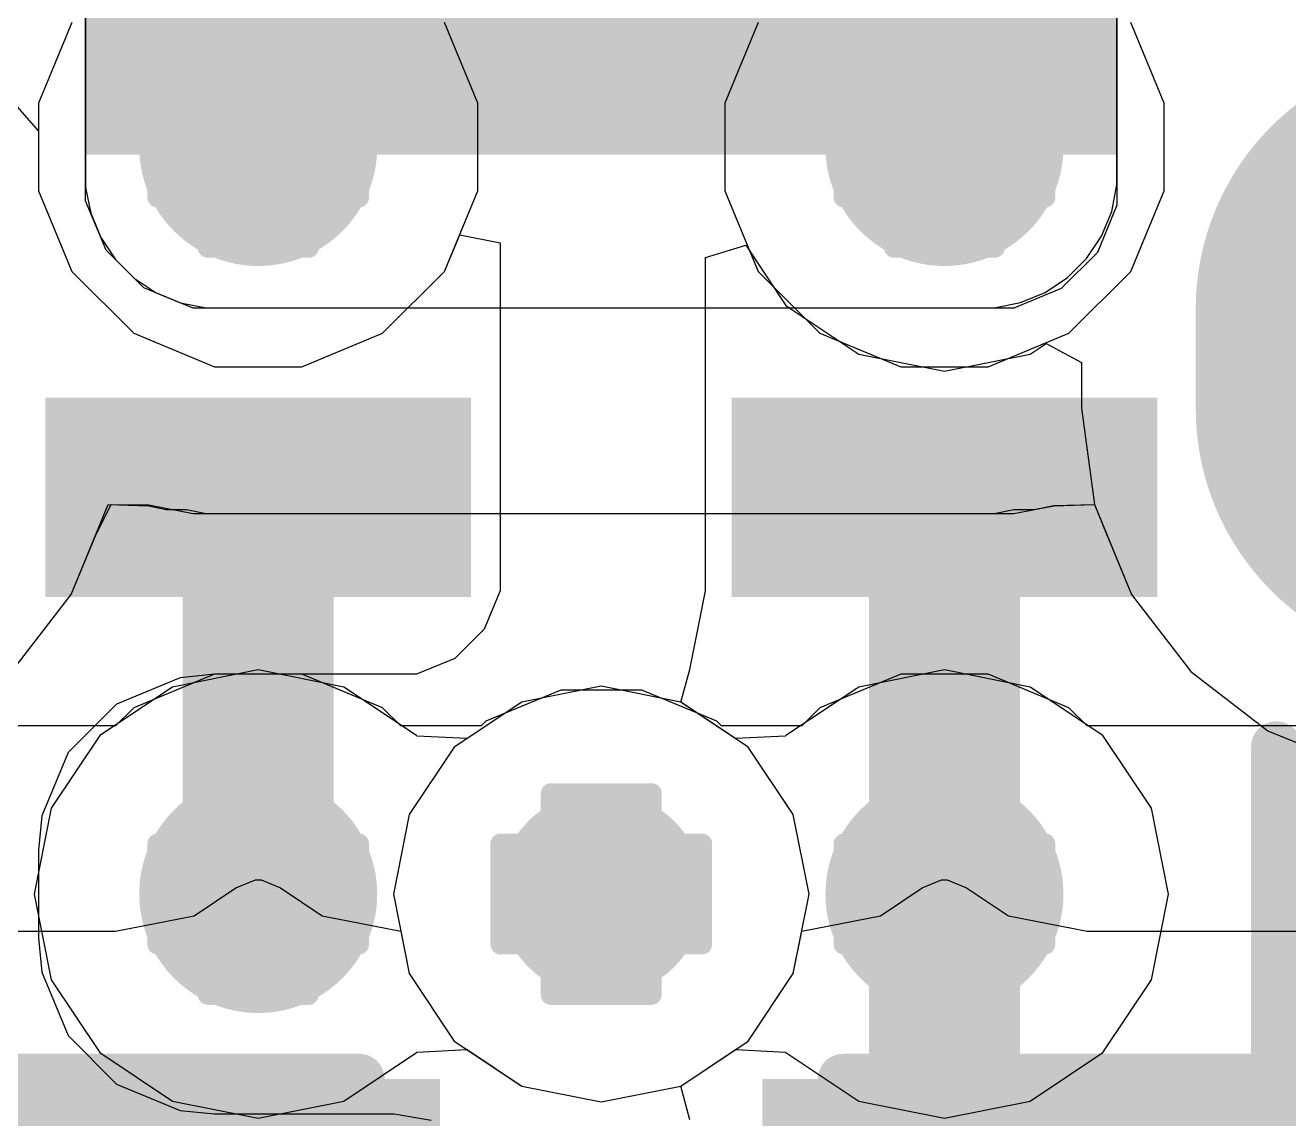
# Model space of a CAD drawing. Header units: inches. Extents: x 0 to 198, y 0 to 199.
# Drawn here: x 0.1131 to 0.2385, y 1.2371 to 1.3456 of the extents above; entities that cross this region are included whole.
import ezdxf

# ---------------------------------------------------------------- set-up
doc = ezdxf.new("R2010")
doc.units = ezdxf.units.IN
doc.header["$MEASUREMENT"] = 0
for name, color, linetype in [('Bottom Layer', 5, 'Continuous'), ('Bottom Overlay', 54, 'Continuous'), ('Bottom Solder', 6, 'Continuous'), ('Drill Drawing', 1, 'Continuous'), ('Layer 1', 16, 'Continuous'), ('Layer 2', 76, 'Continuous'), ('Multi-Layer', 9, 'Continuous'), ('Pad Holes', 156, 'Continuous'), ('Top Layer', 1, 'Continuous'), ('Top Overlay', 2, 'Continuous'), ('Top Paste', 8, 'Continuous'), ('Top Solder', 216, 'Continuous'), ('Via Holes', 16, 'Continuous')]:
    doc.layers.add(name, color=color, linetype=linetype)

# ---------------------------------------------------------------- blocks, each defined once
blk = doc.blocks.new('U263_163N_4BQC65_235')
at = {"layer": 'Bottom Layer'}
h = blk.add_hatch(color=5, dxfattribs=at)
edge = h.paths.add_edge_path()
edge.add_arc((-0.09941, -0.08465), 0.02165, 90, 270)
edge.add_line((-0.09941, -0.1063), (-0.08957, -0.1063))
edge.add_arc((-0.08957, -0.08465), 0.02165, 270, 450)
edge.add_line((-0.08957, -0.06299), (-0.09941, -0.06299))
at = {"layer": 'Bottom Solder'}
h = blk.add_hatch(color=6, dxfattribs=at)
edge = h.paths.add_edge_path()
edge.add_arc((-0.14764, 0), 0.004, 0, 360)
h = blk.add_hatch(color=6, dxfattribs=at)
edge = h.paths.add_edge_path()
edge.add_arc((-0.09941, -0.08465), 0.02565, 90, 270)
edge.add_line((-0.09941, -0.1103), (-0.08957, -0.1103))
edge.add_arc((-0.08957, -0.08465), 0.02565, 270, 450)
edge.add_line((-0.08957, -0.05899), (-0.09941, -0.05899))
at = {"layer": 'Layer 1'}
h = blk.add_hatch(color=16, dxfattribs=at)
edge = h.paths.add_edge_path()
edge.add_arc((-0.09941, -0.08465), 0.02165, 90, 270)
edge.add_line((-0.09941, -0.1063), (-0.08957, -0.1063))
edge.add_arc((-0.08957, -0.08465), 0.02165, 270, 450)
edge.add_line((-0.08957, -0.06299), (-0.09941, -0.06299))
at = {"layer": 'Layer 2'}
h = blk.add_hatch(color=76, dxfattribs=at)
edge = h.paths.add_edge_path()
edge.add_arc((-0.09941, -0.08465), 0.02165, 90, 270)
edge.add_line((-0.09941, -0.1063), (-0.08957, -0.1063))
edge.add_arc((-0.08957, -0.08465), 0.02165, 270, 450)
edge.add_line((-0.08957, -0.06299), (-0.09941, -0.06299))
at = {"layer": 'Multi-Layer'}
h = blk.add_hatch(color=9, dxfattribs=at)
edge = h.paths.add_edge_path()
edge.add_arc((-0.09941, -0.08465), 0.02165, 90, 270)
edge.add_line((-0.09941, -0.1063), (-0.08957, -0.1063))
edge.add_arc((-0.08957, -0.08465), 0.02165, 270, 450)
edge.add_line((-0.08957, -0.06299), (-0.09941, -0.06299))
at = {"layer": 'Pad Holes'}
h = blk.add_hatch(color=7, dxfattribs=at)
edge = h.paths.add_edge_path()
edge.add_arc((-0.14764, 0), 0.01024, 0, 360)
at = {"layer": 'Top Layer'}
for points in [[(-0.11417, 0.01693), (-0.11417, 0.05118), (-0.10236, 0.05118), (-0.10236, 0.01693)], [(-0.10236, -0.01693), (-0.10236, -0.05118), (-0.11417, -0.05118), (-0.11417, -0.01693)]]:
    blk.add_hatch(color=1, dxfattribs=at).paths.add_polyline_path(points)
h = blk.add_hatch(color=1, dxfattribs=at)
edge = h.paths.add_edge_path()
edge.add_arc((-0.09941, -0.08465), 0.02165, 90, 270)
edge.add_line((-0.09941, -0.1063), (-0.08957, -0.1063))
edge.add_arc((-0.08957, -0.08465), 0.02165, 270, 450)
edge.add_line((-0.08957, -0.06299), (-0.09941, -0.06299))
at = {"layer": 'Top Paste'}
for points in [[(-0.11417, 0.01693), (-0.11417, 0.05118), (-0.10236, 0.05118), (-0.10236, 0.01693)], [(-0.10236, -0.01693), (-0.10236, -0.05118), (-0.11417, -0.05118), (-0.11417, -0.01693)]]:
    blk.add_hatch(color=8, dxfattribs=at).paths.add_polyline_path(points)
at = {"layer": 'Top Solder'}
for points in [[(-0.11817, 0.01293), (-0.11817, 0.05518), (-0.09836, 0.05518), (-0.09836, 0.01293)], [(-0.09836, -0.01293), (-0.09836, -0.05518), (-0.11817, -0.05518), (-0.11817, -0.01293)]]:
    blk.add_hatch(color=216, dxfattribs=at).paths.add_polyline_path(points)
h = blk.add_hatch(color=216, dxfattribs=at)
edge = h.paths.add_edge_path()
edge.add_arc((-0.14764, 0), 0.004, 0, 360)
h = blk.add_hatch(color=216, dxfattribs=at)
edge = h.paths.add_edge_path()
edge.add_arc((-0.09941, -0.08465), 0.02565, 90, 270)
edge.add_line((-0.09941, -0.1103), (-0.08957, -0.1103))
edge.add_arc((-0.08957, -0.08465), 0.02565, 270, 450)
edge.add_line((-0.08957, -0.05899), (-0.09941, -0.05899))
at = {"layer": 'Top Overlay'}
blk.add_lwpolyline([(-0.173, -0.067, 0.005, 0.005, 0), (-0.133, -0.067, 0.005, 0.005, 0)], format="xyseb", dxfattribs=at)
blk.add_lwpolyline([(-0.13425, -0.067, 0.0025, 0.0025, 1), (-0.13175, -0.067, 0.0025, 0.0025, 1)], format="xyseb", close=True, dxfattribs=at)
blk = doc.blocks.new('C___1206_B_354')
at = {"layer": 'Bottom Solder'}
for points in [[(-0.084, 0.039), (-0.016, 0.039), (-0.016, -0.039), (-0.084, -0.039)], [(0.016, 0.039), (0.084, 0.039), (0.084, -0.039), (0.016, -0.039)]]:
    blk.add_hatch(color=6, dxfattribs=at).paths.add_polyline_path(points)
at = {"layer": 'Bottom Overlay'}
for points in [[(-0.024, -0.039, 0.005, 0.005, 0), (-0.084, -0.039, 0.005, 0.005, 0)], [(0.084, -0.039, 0.005, 0.005, 0), (0.024, -0.039, 0.005, 0.005, 0)]]:
    blk.add_lwpolyline(points, format="xyseb", dxfattribs=at)
for points in [[(-0.02525, -0.039, 0.0025, 0.0025, 1), (-0.02275, -0.039, 0.0025, 0.0025, 1)], [(0.02275, -0.039, 0.0025, 0.0025, 1), (0.02525, -0.039, 0.0025, 0.0025, 1)]]:
    blk.add_lwpolyline(points, format="xyseb", close=True, dxfattribs=at)

msp = doc.modelspace()

# ---------------------------------------------------------------- hatches: boundary and pattern name
at = {"layer": 'Bottom Layer'}
h = msp.add_hatch(color=5, dxfattribs=at)
edge = h.paths.add_edge_path()
edge.add_arc((0.13623, 1.33353), 0.01181, 0, 360)
h = msp.add_hatch(color=5, dxfattribs=at)
edge = h.paths.add_edge_path()
edge.add_arc((0.20434, 1.33353), 0.01181, 0, 360)
h = msp.add_hatch(color=5, dxfattribs=at)
edge = h.paths.add_edge_path()
edge.add_arc((0.13623, 1.25938), 0.01181, 0, 360)
h = msp.add_hatch(color=5, dxfattribs=at)
edge = h.paths.add_edge_path()
edge.add_arc((0.20434, 1.25938), 0.01181, 0, 360)
at = {"layer": 'Layer 1'}
h = msp.add_hatch(color=16, dxfattribs=at)
edge = h.paths.add_edge_path()
edge.add_arc((0.13623, 1.33353), 0.01181, 0, 360)
h = msp.add_hatch(color=16, dxfattribs=at)
edge = h.paths.add_edge_path()
edge.add_arc((0.20434, 1.33353), 0.01181, 0, 360)
h = msp.add_hatch(color=16, dxfattribs=at)
edge = h.paths.add_edge_path()
edge.add_arc((0.13623, 1.25938), 0.01181, 0, 360)
h = msp.add_hatch(color=16, dxfattribs=at)
edge = h.paths.add_edge_path()
edge.add_arc((0.20434, 1.25938), 0.01181, 0, 360)
at = {"layer": 'Layer 2'}
h = msp.add_hatch(color=76, dxfattribs=at)
edge = h.paths.add_edge_path()
edge.add_arc((0.13623, 1.33353), 0.01181, 0, 360)
h = msp.add_hatch(color=76, dxfattribs=at)
edge = h.paths.add_edge_path()
edge.add_arc((0.20434, 1.33353), 0.01181, 0, 360)
h = msp.add_hatch(color=76, dxfattribs=at)
edge = h.paths.add_edge_path()
edge.add_arc((0.13623, 1.25938), 0.01181, 0, 360)
h = msp.add_hatch(color=76, dxfattribs=at)
edge = h.paths.add_edge_path()
edge.add_arc((0.20434, 1.25938), 0.01181, 0, 360)
at = {"layer": 'Top Layer'}
msp.add_hatch(color=1, dxfattribs=at).paths.add_polyline_path([(0.22146, 1.36371), (0.1191, 1.36371), (0.1191, 1.33276), (0.22146, 1.33276)])
h = msp.add_hatch(color=1, dxfattribs=at)
edge = h.paths.add_edge_path()
edge.add_arc((0.13623, 1.33353), 0.01181, 0, 360)
h = msp.add_hatch(color=1, dxfattribs=at)
edge = h.paths.add_edge_path()
edge.add_arc((0.20434, 1.33353), 0.01181, 0, 360)
h = msp.add_hatch(color=1, dxfattribs=at)
edge = h.paths.add_edge_path()
edge.add_arc((0.13623, 1.25938), 0.01181, 0, 360)
h = msp.add_hatch(color=1, dxfattribs=at)
edge = h.paths.add_edge_path()
edge.add_arc((0.20434, 1.25938), 0.01181, 0, 360)
at = {"layer": 'Via Holes'}
h = msp.add_hatch(color=7, dxfattribs=at)
edge = h.paths.add_edge_path()
edge.add_arc((0.13623, 1.33353), 0.00591, 0, 360)
h = msp.add_hatch(color=7, dxfattribs=at)
edge = h.paths.add_edge_path()
edge.add_arc((0.20434, 1.33353), 0.00591, 0, 360)
h = msp.add_hatch(color=7, dxfattribs=at)
edge = h.paths.add_edge_path()
edge.add_arc((0.13623, 1.25938), 0.00591, 0, 360)
h = msp.add_hatch(color=7, dxfattribs=at)
edge = h.paths.add_edge_path()
edge.add_arc((0.20434, 1.25938), 0.00591, 0, 360)

# ---------------------------------------------------------------- linework, layer by layer
at = {"layer": 'Bottom Layer'}
for p, q in [((0.11093, 1.3391), (0.11442, 1.3351)), ((0.11442, 1.3351), (0.11442, 1.32919)), ((0.11442, 1.32919), (0.11774, 1.32117)), ((0.15472, 1.32117), (0.15623, 1.32482)), ((0.15623, 1.32482), (0.16023, 1.32402)), ((0.16023, 1.32402), (0.16023, 1.29153)), ((0.18062, 1.32257), (0.18462, 1.32378)), ((0.18462, 1.32378), (0.18861, 1.3178)), ((0.18062, 1.29153), (0.18062, 1.32257)), ((0.11774, 1.32117), (0.12387, 1.31504)), ((0.14858, 1.31504), (0.15472, 1.32117)), ((0.18861, 1.3178), (0.19583, 1.31298)), ((0.12387, 1.31504), (0.13189, 1.31172)), ((0.14057, 1.31172), (0.14858, 1.31504)), ((0.19583, 1.31298), (0.20434, 1.31129)), ((0.20434, 1.31129), (0.21285, 1.31298)), ((0.21285, 1.31298), (0.21443, 1.31404)), ((0.21443, 1.31404), (0.21796, 1.31215)), ((0.21796, 1.31215), (0.21796, 1.30761)), ((0.13189, 1.31172), (0.14057, 1.31172)), ((0.21796, 1.30761), (0.21922, 1.29804)), ((0.21922, 1.29804), (0.22291, 1.28912)), ((0.16023, 1.29153), (0.16023, 1.29153)), ((0.16023, 1.29153), (0.16023, 1.28947)), ((0.18062, 1.28947), (0.18062, 1.29153)), ((0.18062, 1.29153), (0.18062, 1.29153)), ((0.16023, 1.28947), (0.15865, 1.28567)), ((0.17995, 1.28612), (0.18062, 1.28947)), ((0.18062, 1.28947), (0.18062, 1.28947)), ((0.18062, 1.28947), (0.18062, 1.28947)), ((0.22291, 1.28912), (0.22879, 1.28147)), ((0.15865, 1.28567), (0.15574, 1.28276)), ((0.17907, 1.28167), (0.17995, 1.28612)), ((0.15574, 1.28276), (0.15194, 1.28119)), ((0.17818, 1.27844), (0.17907, 1.28167)), ((0.12848, 1.28085), (0.12218, 1.27824)), ((0.13189, 1.28119), (0.12848, 1.28085)), ((0.14989, 1.28119), (0.13189, 1.28119)), ((0.15194, 1.28119), (0.14989, 1.28119)), ((0.22879, 1.28147), (0.23644, 1.27559)), ((0.12218, 1.27824), (0.11736, 1.27342)), ((0.18487, 1.27397), (0.17818, 1.27844)), ((0.23644, 1.27559), (0.24536, 1.2719)), ((0.11736, 1.27342), (0.11475, 1.26713)), ((0.18934, 1.26727), (0.18487, 1.27397)), ((0.11475, 1.26713), (0.11442, 1.26372)), ((0.19091, 1.25938), (0.18934, 1.26727)), ((0.11442, 1.26372), (0.11442, 1.25504)), ((0.18934, 1.25148), (0.19091, 1.25938)), ((0.11442, 1.25504), (0.11475, 1.25163)), ((0.11475, 1.25163), (0.11736, 1.24533)), ((0.18487, 1.24479), (0.18934, 1.25148)), ((0.11736, 1.24533), (0.12218, 1.24051)), ((0.17818, 1.24032), (0.18487, 1.24479)), ((0.12218, 1.24051), (0.12848, 1.2379)), ((0.17907, 1.23696), (0.17818, 1.24032)), ((0.12848, 1.2379), (0.13189, 1.23757)), ((0.13189, 1.23757), (0.14973, 1.23757)), ((0.14973, 1.23757), (0.14973, 1.23757)), ((0.14973, 1.23757), (0.14973, 1.23757)), ((0.14973, 1.23757), (0.14973, 1.23757)), ((0.14973, 1.23757), (0.15339, 1.23692))]:
    msp.add_line(p, q, dxfattribs=at)
msp.add_lwpolyline([(0.20434, 1.21796, 0.015, 0.015, 0), (0.20434, 1.25938, 0.015, 0.015, 0)], format="xyseb", dxfattribs=at)
msp.add_lwpolyline([(0.20059, 1.25938, 0.0075, 0.0075, 1), (0.20809, 1.25938, 0.0075, 0.0075, 1)], format="xyseb", close=True, dxfattribs=at)
at = {"layer": 'Drill Drawing'}
for points in [[(0.13123, 1.33853, 0.002, 0.002, 0), (0.13123, 1.34353, 0.002, 0.002, 0)], [(0.13123, 1.34353, 0.002, 0.002, 0), (0.14123, 1.34353, 0.002, 0.002, 0)], [(0.14123, 1.33853, 0.002, 0.002, 0), (0.14123, 1.34353, 0.002, 0.002, 0)], [(0.19934, 1.33853, 0.002, 0.002, 0), (0.19934, 1.34353, 0.002, 0.002, 0)], [(0.19934, 1.34353, 0.002, 0.002, 0), (0.20934, 1.34353, 0.002, 0.002, 0)], [(0.20934, 1.33853, 0.002, 0.002, 0), (0.20934, 1.34353, 0.002, 0.002, 0)], [(0.12623, 1.32853, 0.002, 0.002, 0), (0.12623, 1.33853, 0.002, 0.002, 0)], [(0.12623, 1.33853, 0.002, 0.002, 0), (0.13123, 1.33853, 0.002, 0.002, 0)], [(0.13323, 1.33653, 0.002, 0.002, 0), (0.13323, 1.33953, 0.002, 0.002, 0)], [(0.13323, 1.33953, 0.002, 0.002, 0), (0.13923, 1.33953, 0.002, 0.002, 0)], [(0.13923, 1.33653, 0.002, 0.002, 0), (0.13923, 1.33953, 0.002, 0.002, 0)], [(0.14123, 1.33853, 0.002, 0.002, 0), (0.14623, 1.33853, 0.002, 0.002, 0)], [(0.14623, 1.32853, 0.002, 0.002, 0), (0.14623, 1.33853, 0.002, 0.002, 0)], [(0.19434, 1.32853, 0.002, 0.002, 0), (0.19434, 1.33853, 0.002, 0.002, 0)], [(0.19434, 1.33853, 0.002, 0.002, 0), (0.19934, 1.33853, 0.002, 0.002, 0)], [(0.20134, 1.33653, 0.002, 0.002, 0), (0.20134, 1.33953, 0.002, 0.002, 0)], [(0.20134, 1.33953, 0.002, 0.002, 0), (0.20734, 1.33953, 0.002, 0.002, 0)], [(0.20734, 1.33653, 0.002, 0.002, 0), (0.20734, 1.33953, 0.002, 0.002, 0)], [(0.20934, 1.33853, 0.002, 0.002, 0), (0.21434, 1.33853, 0.002, 0.002, 0)], [(0.21434, 1.32853, 0.002, 0.002, 0), (0.21434, 1.33853, 0.002, 0.002, 0)], [(0.13023, 1.33053, 0.002, 0.002, 0), (0.13023, 1.33653, 0.002, 0.002, 0)], [(0.13023, 1.33653, 0.002, 0.002, 0), (0.13323, 1.33653, 0.002, 0.002, 0)], [(0.13923, 1.33653, 0.002, 0.002, 0), (0.14223, 1.33653, 0.002, 0.002, 0)], [(0.14223, 1.33053, 0.002, 0.002, 0), (0.14223, 1.33653, 0.002, 0.002, 0)], [(0.19834, 1.33053, 0.002, 0.002, 0), (0.19834, 1.33653, 0.002, 0.002, 0)], [(0.19834, 1.33653, 0.002, 0.002, 0), (0.20134, 1.33653, 0.002, 0.002, 0)], [(0.20734, 1.33653, 0.002, 0.002, 0), (0.21034, 1.33653, 0.002, 0.002, 0)], [(0.21034, 1.33053, 0.002, 0.002, 0), (0.21034, 1.33653, 0.002, 0.002, 0)], [(0.13023, 1.33053, 0.002, 0.002, 0), (0.13323, 1.33053, 0.002, 0.002, 0)], [(0.13323, 1.32753, 0.002, 0.002, 0), (0.13323, 1.33053, 0.002, 0.002, 0)], [(0.13923, 1.33053, 0.002, 0.002, 0), (0.14223, 1.33053, 0.002, 0.002, 0)], [(0.13923, 1.32753, 0.002, 0.002, 0), (0.13923, 1.33053, 0.002, 0.002, 0)], [(0.19834, 1.33053, 0.002, 0.002, 0), (0.20134, 1.33053, 0.002, 0.002, 0)], [(0.20134, 1.32753, 0.002, 0.002, 0), (0.20134, 1.33053, 0.002, 0.002, 0)], [(0.20734, 1.33053, 0.002, 0.002, 0), (0.21034, 1.33053, 0.002, 0.002, 0)], [(0.20734, 1.32753, 0.002, 0.002, 0), (0.20734, 1.33053, 0.002, 0.002, 0)], [(0.12623, 1.32853, 0.002, 0.002, 0), (0.13123, 1.32853, 0.002, 0.002, 0)], [(0.13123, 1.32353, 0.002, 0.002, 0), (0.13123, 1.32853, 0.002, 0.002, 0)], [(0.14123, 1.32853, 0.002, 0.002, 0), (0.14623, 1.32853, 0.002, 0.002, 0)], [(0.14123, 1.32353, 0.002, 0.002, 0), (0.14123, 1.32853, 0.002, 0.002, 0)], [(0.19434, 1.32853, 0.002, 0.002, 0), (0.19934, 1.32853, 0.002, 0.002, 0)], [(0.19934, 1.32353, 0.002, 0.002, 0), (0.19934, 1.32853, 0.002, 0.002, 0)], [(0.20934, 1.32853, 0.002, 0.002, 0), (0.21434, 1.32853, 0.002, 0.002, 0)], [(0.20934, 1.32353, 0.002, 0.002, 0), (0.20934, 1.32853, 0.002, 0.002, 0)], [(0.13323, 1.32753, 0.002, 0.002, 0), (0.13923, 1.32753, 0.002, 0.002, 0)], [(0.20134, 1.32753, 0.002, 0.002, 0), (0.20734, 1.32753, 0.002, 0.002, 0)], [(0.13123, 1.32353, 0.002, 0.002, 0), (0.14123, 1.32353, 0.002, 0.002, 0)], [(0.19934, 1.32353, 0.002, 0.002, 0), (0.20934, 1.32353, 0.002, 0.002, 0)], [(0.13123, 1.26438, 0.002, 0.002, 0), (0.13123, 1.26938, 0.002, 0.002, 0)], [(0.13123, 1.26938, 0.002, 0.002, 0), (0.14123, 1.26938, 0.002, 0.002, 0)], [(0.14123, 1.26438, 0.002, 0.002, 0), (0.14123, 1.26938, 0.002, 0.002, 0)], [(0.16528, 1.26438, 0.002, 0.002, 0), (0.16528, 1.26938, 0.002, 0.002, 0)], [(0.16528, 1.26938, 0.002, 0.002, 0), (0.17528, 1.26938, 0.002, 0.002, 0)], [(0.17528, 1.26438, 0.002, 0.002, 0), (0.17528, 1.26938, 0.002, 0.002, 0)], [(0.19934, 1.26438, 0.002, 0.002, 0), (0.19934, 1.26938, 0.002, 0.002, 0)], [(0.19934, 1.26938, 0.002, 0.002, 0), (0.20934, 1.26938, 0.002, 0.002, 0)], [(0.20934, 1.26438, 0.002, 0.002, 0), (0.20934, 1.26938, 0.002, 0.002, 0)], [(0.12623, 1.25438, 0.002, 0.002, 0), (0.12623, 1.26438, 0.002, 0.002, 0)], [(0.12623, 1.26438, 0.002, 0.002, 0), (0.13123, 1.26438, 0.002, 0.002, 0)], [(0.13323, 1.26238, 0.002, 0.002, 0), (0.13323, 1.26538, 0.002, 0.002, 0)], [(0.13323, 1.26538, 0.002, 0.002, 0), (0.13923, 1.26538, 0.002, 0.002, 0)], [(0.13923, 1.26238, 0.002, 0.002, 0), (0.13923, 1.26538, 0.002, 0.002, 0)], [(0.14123, 1.26438, 0.002, 0.002, 0), (0.14623, 1.26438, 0.002, 0.002, 0)], [(0.14623, 1.25438, 0.002, 0.002, 0), (0.14623, 1.26438, 0.002, 0.002, 0)], [(0.16028, 1.25438, 0.002, 0.002, 0), (0.16028, 1.26438, 0.002, 0.002, 0)], [(0.16028, 1.26438, 0.002, 0.002, 0), (0.16528, 1.26438, 0.002, 0.002, 0)], [(0.17528, 1.26438, 0.002, 0.002, 0), (0.18028, 1.26438, 0.002, 0.002, 0)], [(0.18028, 1.25438, 0.002, 0.002, 0), (0.18028, 1.26438, 0.002, 0.002, 0)], [(0.19434, 1.25438, 0.002, 0.002, 0), (0.19434, 1.26438, 0.002, 0.002, 0)], [(0.19434, 1.26438, 0.002, 0.002, 0), (0.19934, 1.26438, 0.002, 0.002, 0)], [(0.20134, 1.26238, 0.002, 0.002, 0), (0.20134, 1.26538, 0.002, 0.002, 0)], [(0.20134, 1.26538, 0.002, 0.002, 0), (0.20734, 1.26538, 0.002, 0.002, 0)], [(0.20734, 1.26238, 0.002, 0.002, 0), (0.20734, 1.26538, 0.002, 0.002, 0)], [(0.20934, 1.26438, 0.002, 0.002, 0), (0.21434, 1.26438, 0.002, 0.002, 0)], [(0.21434, 1.25438, 0.002, 0.002, 0), (0.21434, 1.26438, 0.002, 0.002, 0)], [(0.13023, 1.25638, 0.002, 0.002, 0), (0.13023, 1.26238, 0.002, 0.002, 0)], [(0.13023, 1.26238, 0.002, 0.002, 0), (0.13323, 1.26238, 0.002, 0.002, 0)], [(0.13923, 1.26238, 0.002, 0.002, 0), (0.14223, 1.26238, 0.002, 0.002, 0)], [(0.14223, 1.25638, 0.002, 0.002, 0), (0.14223, 1.26238, 0.002, 0.002, 0)], [(0.19834, 1.25638, 0.002, 0.002, 0), (0.19834, 1.26238, 0.002, 0.002, 0)], [(0.19834, 1.26238, 0.002, 0.002, 0), (0.20134, 1.26238, 0.002, 0.002, 0)], [(0.20734, 1.26238, 0.002, 0.002, 0), (0.21034, 1.26238, 0.002, 0.002, 0)], [(0.21034, 1.25638, 0.002, 0.002, 0), (0.21034, 1.26238, 0.002, 0.002, 0)], [(0.13023, 1.25638, 0.002, 0.002, 0), (0.13323, 1.25638, 0.002, 0.002, 0)], [(0.13323, 1.25338, 0.002, 0.002, 0), (0.13323, 1.25638, 0.002, 0.002, 0)], [(0.13923, 1.25638, 0.002, 0.002, 0), (0.14223, 1.25638, 0.002, 0.002, 0)], [(0.13923, 1.25338, 0.002, 0.002, 0), (0.13923, 1.25638, 0.002, 0.002, 0)], [(0.19834, 1.25638, 0.002, 0.002, 0), (0.20134, 1.25638, 0.002, 0.002, 0)], [(0.20134, 1.25338, 0.002, 0.002, 0), (0.20134, 1.25638, 0.002, 0.002, 0)], [(0.20734, 1.25638, 0.002, 0.002, 0), (0.21034, 1.25638, 0.002, 0.002, 0)], [(0.20734, 1.25338, 0.002, 0.002, 0), (0.20734, 1.25638, 0.002, 0.002, 0)], [(0.12623, 1.25438, 0.002, 0.002, 0), (0.13123, 1.25438, 0.002, 0.002, 0)], [(0.13123, 1.24938, 0.002, 0.002, 0), (0.13123, 1.25438, 0.002, 0.002, 0)], [(0.14123, 1.25438, 0.002, 0.002, 0), (0.14623, 1.25438, 0.002, 0.002, 0)], [(0.14123, 1.24938, 0.002, 0.002, 0), (0.14123, 1.25438, 0.002, 0.002, 0)], [(0.16028, 1.25438, 0.002, 0.002, 0), (0.16528, 1.25438, 0.002, 0.002, 0)], [(0.16528, 1.24938, 0.002, 0.002, 0), (0.16528, 1.25438, 0.002, 0.002, 0)], [(0.17528, 1.25438, 0.002, 0.002, 0), (0.18028, 1.25438, 0.002, 0.002, 0)], [(0.17528, 1.24938, 0.002, 0.002, 0), (0.17528, 1.25438, 0.002, 0.002, 0)], [(0.19434, 1.25438, 0.002, 0.002, 0), (0.19934, 1.25438, 0.002, 0.002, 0)], [(0.19934, 1.24938, 0.002, 0.002, 0), (0.19934, 1.25438, 0.002, 0.002, 0)], [(0.20934, 1.25438, 0.002, 0.002, 0), (0.21434, 1.25438, 0.002, 0.002, 0)], [(0.20934, 1.24938, 0.002, 0.002, 0), (0.20934, 1.25438, 0.002, 0.002, 0)], [(0.13323, 1.25338, 0.002, 0.002, 0), (0.13923, 1.25338, 0.002, 0.002, 0)], [(0.20134, 1.25338, 0.002, 0.002, 0), (0.20734, 1.25338, 0.002, 0.002, 0)], [(0.13123, 1.24938, 0.002, 0.002, 0), (0.14123, 1.24938, 0.002, 0.002, 0)], [(0.16528, 1.24938, 0.002, 0.002, 0), (0.17528, 1.24938, 0.002, 0.002, 0)], [(0.19934, 1.24938, 0.002, 0.002, 0), (0.20934, 1.24938, 0.002, 0.002, 0)]]:
    msp.add_lwpolyline(points, format="xyseb", dxfattribs=at)
for points in [[(0.13073, 1.34353, 0.001, 0.001, 1), (0.13173, 1.34353, 0.001, 0.001, 1)], [(0.13073, 1.34353, 0.001, 0.001, 1), (0.13173, 1.34353, 0.001, 0.001, 1)], [(0.14073, 1.34353, 0.001, 0.001, 1), (0.14173, 1.34353, 0.001, 0.001, 1)], [(0.14073, 1.34353, 0.001, 0.001, 1), (0.14173, 1.34353, 0.001, 0.001, 1)], [(0.19884, 1.34353, 0.001, 0.001, 1), (0.19984, 1.34353, 0.001, 0.001, 1)], [(0.19884, 1.34353, 0.001, 0.001, 1), (0.19984, 1.34353, 0.001, 0.001, 1)], [(0.20884, 1.34353, 0.001, 0.001, 1), (0.20984, 1.34353, 0.001, 0.001, 1)], [(0.20884, 1.34353, 0.001, 0.001, 1), (0.20984, 1.34353, 0.001, 0.001, 1)], [(0.12573, 1.33853, 0.001, 0.001, 1), (0.12673, 1.33853, 0.001, 0.001, 1)], [(0.12573, 1.33853, 0.001, 0.001, 1), (0.12673, 1.33853, 0.001, 0.001, 1)], [(0.13073, 1.33853, 0.001, 0.001, 1), (0.13173, 1.33853, 0.001, 0.001, 1)], [(0.13073, 1.33853, 0.001, 0.001, 1), (0.13173, 1.33853, 0.001, 0.001, 1)], [(0.13273, 1.33953, 0.001, 0.001, 1), (0.13373, 1.33953, 0.001, 0.001, 1)], [(0.13273, 1.33953, 0.001, 0.001, 1), (0.13373, 1.33953, 0.001, 0.001, 1)], [(0.13873, 1.33953, 0.001, 0.001, 1), (0.13973, 1.33953, 0.001, 0.001, 1)], [(0.13873, 1.33953, 0.001, 0.001, 1), (0.13973, 1.33953, 0.001, 0.001, 1)], [(0.14073, 1.33853, 0.001, 0.001, 1), (0.14173, 1.33853, 0.001, 0.001, 1)], [(0.14073, 1.33853, 0.001, 0.001, 1), (0.14173, 1.33853, 0.001, 0.001, 1)], [(0.14573, 1.33853, 0.001, 0.001, 1), (0.14673, 1.33853, 0.001, 0.001, 1)], [(0.14573, 1.33853, 0.001, 0.001, 1), (0.14673, 1.33853, 0.001, 0.001, 1)], [(0.19384, 1.33853, 0.001, 0.001, 1), (0.19484, 1.33853, 0.001, 0.001, 1)], [(0.19384, 1.33853, 0.001, 0.001, 1), (0.19484, 1.33853, 0.001, 0.001, 1)], [(0.19884, 1.33853, 0.001, 0.001, 1), (0.19984, 1.33853, 0.001, 0.001, 1)], [(0.19884, 1.33853, 0.001, 0.001, 1), (0.19984, 1.33853, 0.001, 0.001, 1)], [(0.20084, 1.33953, 0.001, 0.001, 1), (0.20184, 1.33953, 0.001, 0.001, 1)], [(0.20084, 1.33953, 0.001, 0.001, 1), (0.20184, 1.33953, 0.001, 0.001, 1)], [(0.20684, 1.33953, 0.001, 0.001, 1), (0.20784, 1.33953, 0.001, 0.001, 1)], [(0.20684, 1.33953, 0.001, 0.001, 1), (0.20784, 1.33953, 0.001, 0.001, 1)], [(0.20884, 1.33853, 0.001, 0.001, 1), (0.20984, 1.33853, 0.001, 0.001, 1)], [(0.20884, 1.33853, 0.001, 0.001, 1), (0.20984, 1.33853, 0.001, 0.001, 1)], [(0.21384, 1.33853, 0.001, 0.001, 1), (0.21484, 1.33853, 0.001, 0.001, 1)], [(0.21384, 1.33853, 0.001, 0.001, 1), (0.21484, 1.33853, 0.001, 0.001, 1)], [(0.12973, 1.33653, 0.001, 0.001, 1), (0.13073, 1.33653, 0.001, 0.001, 1)], [(0.12973, 1.33653, 0.001, 0.001, 1), (0.13073, 1.33653, 0.001, 0.001, 1)], [(0.13273, 1.33653, 0.001, 0.001, 1), (0.13373, 1.33653, 0.001, 0.001, 1)], [(0.13273, 1.33653, 0.001, 0.001, 1), (0.13373, 1.33653, 0.001, 0.001, 1)], [(0.13873, 1.33653, 0.001, 0.001, 1), (0.13973, 1.33653, 0.001, 0.001, 1)], [(0.13873, 1.33653, 0.001, 0.001, 1), (0.13973, 1.33653, 0.001, 0.001, 1)], [(0.14173, 1.33653, 0.001, 0.001, 1), (0.14273, 1.33653, 0.001, 0.001, 1)], [(0.14173, 1.33653, 0.001, 0.001, 1), (0.14273, 1.33653, 0.001, 0.001, 1)], [(0.19784, 1.33653, 0.001, 0.001, 1), (0.19884, 1.33653, 0.001, 0.001, 1)], [(0.19784, 1.33653, 0.001, 0.001, 1), (0.19884, 1.33653, 0.001, 0.001, 1)], [(0.20084, 1.33653, 0.001, 0.001, 1), (0.20184, 1.33653, 0.001, 0.001, 1)], [(0.20084, 1.33653, 0.001, 0.001, 1), (0.20184, 1.33653, 0.001, 0.001, 1)], [(0.20684, 1.33653, 0.001, 0.001, 1), (0.20784, 1.33653, 0.001, 0.001, 1)], [(0.20684, 1.33653, 0.001, 0.001, 1), (0.20784, 1.33653, 0.001, 0.001, 1)], [(0.20984, 1.33653, 0.001, 0.001, 1), (0.21084, 1.33653, 0.001, 0.001, 1)], [(0.20984, 1.33653, 0.001, 0.001, 1), (0.21084, 1.33653, 0.001, 0.001, 1)], [(0.12973, 1.33053, 0.001, 0.001, 1), (0.13073, 1.33053, 0.001, 0.001, 1)], [(0.12973, 1.33053, 0.001, 0.001, 1), (0.13073, 1.33053, 0.001, 0.001, 1)], [(0.13273, 1.33053, 0.001, 0.001, 1), (0.13373, 1.33053, 0.001, 0.001, 1)], [(0.13273, 1.33053, 0.001, 0.001, 1), (0.13373, 1.33053, 0.001, 0.001, 1)], [(0.13873, 1.33053, 0.001, 0.001, 1), (0.13973, 1.33053, 0.001, 0.001, 1)], [(0.13873, 1.33053, 0.001, 0.001, 1), (0.13973, 1.33053, 0.001, 0.001, 1)], [(0.14173, 1.33053, 0.001, 0.001, 1), (0.14273, 1.33053, 0.001, 0.001, 1)], [(0.14173, 1.33053, 0.001, 0.001, 1), (0.14273, 1.33053, 0.001, 0.001, 1)], [(0.19784, 1.33053, 0.001, 0.001, 1), (0.19884, 1.33053, 0.001, 0.001, 1)], [(0.19784, 1.33053, 0.001, 0.001, 1), (0.19884, 1.33053, 0.001, 0.001, 1)], [(0.20084, 1.33053, 0.001, 0.001, 1), (0.20184, 1.33053, 0.001, 0.001, 1)], [(0.20084, 1.33053, 0.001, 0.001, 1), (0.20184, 1.33053, 0.001, 0.001, 1)], [(0.20684, 1.33053, 0.001, 0.001, 1), (0.20784, 1.33053, 0.001, 0.001, 1)], [(0.20684, 1.33053, 0.001, 0.001, 1), (0.20784, 1.33053, 0.001, 0.001, 1)], [(0.20984, 1.33053, 0.001, 0.001, 1), (0.21084, 1.33053, 0.001, 0.001, 1)], [(0.20984, 1.33053, 0.001, 0.001, 1), (0.21084, 1.33053, 0.001, 0.001, 1)], [(0.12573, 1.32853, 0.001, 0.001, 1), (0.12673, 1.32853, 0.001, 0.001, 1)], [(0.12573, 1.32853, 0.001, 0.001, 1), (0.12673, 1.32853, 0.001, 0.001, 1)], [(0.13073, 1.32853, 0.001, 0.001, 1), (0.13173, 1.32853, 0.001, 0.001, 1)], [(0.13073, 1.32853, 0.001, 0.001, 1), (0.13173, 1.32853, 0.001, 0.001, 1)], [(0.14073, 1.32853, 0.001, 0.001, 1), (0.14173, 1.32853, 0.001, 0.001, 1)], [(0.14073, 1.32853, 0.001, 0.001, 1), (0.14173, 1.32853, 0.001, 0.001, 1)], [(0.14573, 1.32853, 0.001, 0.001, 1), (0.14673, 1.32853, 0.001, 0.001, 1)], [(0.14573, 1.32853, 0.001, 0.001, 1), (0.14673, 1.32853, 0.001, 0.001, 1)], [(0.19384, 1.32853, 0.001, 0.001, 1), (0.19484, 1.32853, 0.001, 0.001, 1)], [(0.19384, 1.32853, 0.001, 0.001, 1), (0.19484, 1.32853, 0.001, 0.001, 1)], [(0.19884, 1.32853, 0.001, 0.001, 1), (0.19984, 1.32853, 0.001, 0.001, 1)], [(0.19884, 1.32853, 0.001, 0.001, 1), (0.19984, 1.32853, 0.001, 0.001, 1)], [(0.20884, 1.32853, 0.001, 0.001, 1), (0.20984, 1.32853, 0.001, 0.001, 1)], [(0.20884, 1.32853, 0.001, 0.001, 1), (0.20984, 1.32853, 0.001, 0.001, 1)], [(0.21384, 1.32853, 0.001, 0.001, 1), (0.21484, 1.32853, 0.001, 0.001, 1)], [(0.21384, 1.32853, 0.001, 0.001, 1), (0.21484, 1.32853, 0.001, 0.001, 1)], [(0.13273, 1.32753, 0.001, 0.001, 1), (0.13373, 1.32753, 0.001, 0.001, 1)], [(0.13273, 1.32753, 0.001, 0.001, 1), (0.13373, 1.32753, 0.001, 0.001, 1)], [(0.13873, 1.32753, 0.001, 0.001, 1), (0.13973, 1.32753, 0.001, 0.001, 1)], [(0.13873, 1.32753, 0.001, 0.001, 1), (0.13973, 1.32753, 0.001, 0.001, 1)], [(0.20084, 1.32753, 0.001, 0.001, 1), (0.20184, 1.32753, 0.001, 0.001, 1)], [(0.20084, 1.32753, 0.001, 0.001, 1), (0.20184, 1.32753, 0.001, 0.001, 1)], [(0.20684, 1.32753, 0.001, 0.001, 1), (0.20784, 1.32753, 0.001, 0.001, 1)], [(0.20684, 1.32753, 0.001, 0.001, 1), (0.20784, 1.32753, 0.001, 0.001, 1)], [(0.13073, 1.32353, 0.001, 0.001, 1), (0.13173, 1.32353, 0.001, 0.001, 1)], [(0.13073, 1.32353, 0.001, 0.001, 1), (0.13173, 1.32353, 0.001, 0.001, 1)], [(0.14073, 1.32353, 0.001, 0.001, 1), (0.14173, 1.32353, 0.001, 0.001, 1)], [(0.14073, 1.32353, 0.001, 0.001, 1), (0.14173, 1.32353, 0.001, 0.001, 1)], [(0.19884, 1.32353, 0.001, 0.001, 1), (0.19984, 1.32353, 0.001, 0.001, 1)], [(0.19884, 1.32353, 0.001, 0.001, 1), (0.19984, 1.32353, 0.001, 0.001, 1)], [(0.20884, 1.32353, 0.001, 0.001, 1), (0.20984, 1.32353, 0.001, 0.001, 1)], [(0.20884, 1.32353, 0.001, 0.001, 1), (0.20984, 1.32353, 0.001, 0.001, 1)], [(0.13073, 1.26938, 0.001, 0.001, 1), (0.13173, 1.26938, 0.001, 0.001, 1)], [(0.13073, 1.26938, 0.001, 0.001, 1), (0.13173, 1.26938, 0.001, 0.001, 1)], [(0.14073, 1.26938, 0.001, 0.001, 1), (0.14173, 1.26938, 0.001, 0.001, 1)], [(0.14073, 1.26938, 0.001, 0.001, 1), (0.14173, 1.26938, 0.001, 0.001, 1)], [(0.16478, 1.26938, 0.001, 0.001, 1), (0.16578, 1.26938, 0.001, 0.001, 1)], [(0.16478, 1.26938, 0.001, 0.001, 1), (0.16578, 1.26938, 0.001, 0.001, 1)], [(0.17478, 1.26938, 0.001, 0.001, 1), (0.17578, 1.26938, 0.001, 0.001, 1)], [(0.17478, 1.26938, 0.001, 0.001, 1), (0.17578, 1.26938, 0.001, 0.001, 1)], [(0.19884, 1.26938, 0.001, 0.001, 1), (0.19984, 1.26938, 0.001, 0.001, 1)], [(0.19884, 1.26938, 0.001, 0.001, 1), (0.19984, 1.26938, 0.001, 0.001, 1)], [(0.20884, 1.26938, 0.001, 0.001, 1), (0.20984, 1.26938, 0.001, 0.001, 1)], [(0.20884, 1.26938, 0.001, 0.001, 1), (0.20984, 1.26938, 0.001, 0.001, 1)], [(0.12573, 1.26438, 0.001, 0.001, 1), (0.12673, 1.26438, 0.001, 0.001, 1)], [(0.12573, 1.26438, 0.001, 0.001, 1), (0.12673, 1.26438, 0.001, 0.001, 1)], [(0.13073, 1.26438, 0.001, 0.001, 1), (0.13173, 1.26438, 0.001, 0.001, 1)], [(0.13073, 1.26438, 0.001, 0.001, 1), (0.13173, 1.26438, 0.001, 0.001, 1)], [(0.13273, 1.26538, 0.001, 0.001, 1), (0.13373, 1.26538, 0.001, 0.001, 1)], [(0.13273, 1.26538, 0.001, 0.001, 1), (0.13373, 1.26538, 0.001, 0.001, 1)], [(0.13873, 1.26538, 0.001, 0.001, 1), (0.13973, 1.26538, 0.001, 0.001, 1)], [(0.13873, 1.26538, 0.001, 0.001, 1), (0.13973, 1.26538, 0.001, 0.001, 1)], [(0.14073, 1.26438, 0.001, 0.001, 1), (0.14173, 1.26438, 0.001, 0.001, 1)], [(0.14073, 1.26438, 0.001, 0.001, 1), (0.14173, 1.26438, 0.001, 0.001, 1)], [(0.14573, 1.26438, 0.001, 0.001, 1), (0.14673, 1.26438, 0.001, 0.001, 1)], [(0.14573, 1.26438, 0.001, 0.001, 1), (0.14673, 1.26438, 0.001, 0.001, 1)], [(0.15978, 1.26438, 0.001, 0.001, 1), (0.16078, 1.26438, 0.001, 0.001, 1)], [(0.15978, 1.26438, 0.001, 0.001, 1), (0.16078, 1.26438, 0.001, 0.001, 1)], [(0.16478, 1.26438, 0.001, 0.001, 1), (0.16578, 1.26438, 0.001, 0.001, 1)], [(0.16478, 1.26438, 0.001, 0.001, 1), (0.16578, 1.26438, 0.001, 0.001, 1)], [(0.17478, 1.26438, 0.001, 0.001, 1), (0.17578, 1.26438, 0.001, 0.001, 1)], [(0.17478, 1.26438, 0.001, 0.001, 1), (0.17578, 1.26438, 0.001, 0.001, 1)], [(0.17978, 1.26438, 0.001, 0.001, 1), (0.18078, 1.26438, 0.001, 0.001, 1)], [(0.17978, 1.26438, 0.001, 0.001, 1), (0.18078, 1.26438, 0.001, 0.001, 1)], [(0.19384, 1.26438, 0.001, 0.001, 1), (0.19484, 1.26438, 0.001, 0.001, 1)], [(0.19384, 1.26438, 0.001, 0.001, 1), (0.19484, 1.26438, 0.001, 0.001, 1)], [(0.19884, 1.26438, 0.001, 0.001, 1), (0.19984, 1.26438, 0.001, 0.001, 1)], [(0.19884, 1.26438, 0.001, 0.001, 1), (0.19984, 1.26438, 0.001, 0.001, 1)], [(0.20084, 1.26538, 0.001, 0.001, 1), (0.20184, 1.26538, 0.001, 0.001, 1)], [(0.20084, 1.26538, 0.001, 0.001, 1), (0.20184, 1.26538, 0.001, 0.001, 1)], [(0.20684, 1.26538, 0.001, 0.001, 1), (0.20784, 1.26538, 0.001, 0.001, 1)], [(0.20684, 1.26538, 0.001, 0.001, 1), (0.20784, 1.26538, 0.001, 0.001, 1)], [(0.20884, 1.26438, 0.001, 0.001, 1), (0.20984, 1.26438, 0.001, 0.001, 1)], [(0.20884, 1.26438, 0.001, 0.001, 1), (0.20984, 1.26438, 0.001, 0.001, 1)], [(0.21384, 1.26438, 0.001, 0.001, 1), (0.21484, 1.26438, 0.001, 0.001, 1)], [(0.21384, 1.26438, 0.001, 0.001, 1), (0.21484, 1.26438, 0.001, 0.001, 1)], [(0.12973, 1.26238, 0.001, 0.001, 1), (0.13073, 1.26238, 0.001, 0.001, 1)], [(0.12973, 1.26238, 0.001, 0.001, 1), (0.13073, 1.26238, 0.001, 0.001, 1)], [(0.13273, 1.26238, 0.001, 0.001, 1), (0.13373, 1.26238, 0.001, 0.001, 1)], [(0.13273, 1.26238, 0.001, 0.001, 1), (0.13373, 1.26238, 0.001, 0.001, 1)], [(0.13873, 1.26238, 0.001, 0.001, 1), (0.13973, 1.26238, 0.001, 0.001, 1)], [(0.13873, 1.26238, 0.001, 0.001, 1), (0.13973, 1.26238, 0.001, 0.001, 1)], [(0.14173, 1.26238, 0.001, 0.001, 1), (0.14273, 1.26238, 0.001, 0.001, 1)], [(0.14173, 1.26238, 0.001, 0.001, 1), (0.14273, 1.26238, 0.001, 0.001, 1)], [(0.19784, 1.26238, 0.001, 0.001, 1), (0.19884, 1.26238, 0.001, 0.001, 1)], [(0.19784, 1.26238, 0.001, 0.001, 1), (0.19884, 1.26238, 0.001, 0.001, 1)], [(0.20084, 1.26238, 0.001, 0.001, 1), (0.20184, 1.26238, 0.001, 0.001, 1)], [(0.20084, 1.26238, 0.001, 0.001, 1), (0.20184, 1.26238, 0.001, 0.001, 1)], [(0.20684, 1.26238, 0.001, 0.001, 1), (0.20784, 1.26238, 0.001, 0.001, 1)], [(0.20684, 1.26238, 0.001, 0.001, 1), (0.20784, 1.26238, 0.001, 0.001, 1)], [(0.20984, 1.26238, 0.001, 0.001, 1), (0.21084, 1.26238, 0.001, 0.001, 1)], [(0.20984, 1.26238, 0.001, 0.001, 1), (0.21084, 1.26238, 0.001, 0.001, 1)], [(0.12973, 1.25638, 0.001, 0.001, 1), (0.13073, 1.25638, 0.001, 0.001, 1)], [(0.12973, 1.25638, 0.001, 0.001, 1), (0.13073, 1.25638, 0.001, 0.001, 1)], [(0.13273, 1.25638, 0.001, 0.001, 1), (0.13373, 1.25638, 0.001, 0.001, 1)], [(0.13273, 1.25638, 0.001, 0.001, 1), (0.13373, 1.25638, 0.001, 0.001, 1)], [(0.13873, 1.25638, 0.001, 0.001, 1), (0.13973, 1.25638, 0.001, 0.001, 1)], [(0.13873, 1.25638, 0.001, 0.001, 1), (0.13973, 1.25638, 0.001, 0.001, 1)], [(0.14173, 1.25638, 0.001, 0.001, 1), (0.14273, 1.25638, 0.001, 0.001, 1)], [(0.14173, 1.25638, 0.001, 0.001, 1), (0.14273, 1.25638, 0.001, 0.001, 1)], [(0.19784, 1.25638, 0.001, 0.001, 1), (0.19884, 1.25638, 0.001, 0.001, 1)], [(0.19784, 1.25638, 0.001, 0.001, 1), (0.19884, 1.25638, 0.001, 0.001, 1)], [(0.20084, 1.25638, 0.001, 0.001, 1), (0.20184, 1.25638, 0.001, 0.001, 1)], [(0.20084, 1.25638, 0.001, 0.001, 1), (0.20184, 1.25638, 0.001, 0.001, 1)], [(0.20684, 1.25638, 0.001, 0.001, 1), (0.20784, 1.25638, 0.001, 0.001, 1)], [(0.20684, 1.25638, 0.001, 0.001, 1), (0.20784, 1.25638, 0.001, 0.001, 1)], [(0.20984, 1.25638, 0.001, 0.001, 1), (0.21084, 1.25638, 0.001, 0.001, 1)], [(0.20984, 1.25638, 0.001, 0.001, 1), (0.21084, 1.25638, 0.001, 0.001, 1)], [(0.12573, 1.25438, 0.001, 0.001, 1), (0.12673, 1.25438, 0.001, 0.001, 1)], [(0.12573, 1.25438, 0.001, 0.001, 1), (0.12673, 1.25438, 0.001, 0.001, 1)], [(0.13073, 1.25438, 0.001, 0.001, 1), (0.13173, 1.25438, 0.001, 0.001, 1)], [(0.13073, 1.25438, 0.001, 0.001, 1), (0.13173, 1.25438, 0.001, 0.001, 1)], [(0.14073, 1.25438, 0.001, 0.001, 1), (0.14173, 1.25438, 0.001, 0.001, 1)], [(0.14073, 1.25438, 0.001, 0.001, 1), (0.14173, 1.25438, 0.001, 0.001, 1)], [(0.14573, 1.25438, 0.001, 0.001, 1), (0.14673, 1.25438, 0.001, 0.001, 1)], [(0.14573, 1.25438, 0.001, 0.001, 1), (0.14673, 1.25438, 0.001, 0.001, 1)], [(0.15978, 1.25438, 0.001, 0.001, 1), (0.16078, 1.25438, 0.001, 0.001, 1)], [(0.15978, 1.25438, 0.001, 0.001, 1), (0.16078, 1.25438, 0.001, 0.001, 1)], [(0.16478, 1.25438, 0.001, 0.001, 1), (0.16578, 1.25438, 0.001, 0.001, 1)], [(0.16478, 1.25438, 0.001, 0.001, 1), (0.16578, 1.25438, 0.001, 0.001, 1)], [(0.17478, 1.25438, 0.001, 0.001, 1), (0.17578, 1.25438, 0.001, 0.001, 1)], [(0.17478, 1.25438, 0.001, 0.001, 1), (0.17578, 1.25438, 0.001, 0.001, 1)], [(0.17978, 1.25438, 0.001, 0.001, 1), (0.18078, 1.25438, 0.001, 0.001, 1)], [(0.17978, 1.25438, 0.001, 0.001, 1), (0.18078, 1.25438, 0.001, 0.001, 1)], [(0.19384, 1.25438, 0.001, 0.001, 1), (0.19484, 1.25438, 0.001, 0.001, 1)], [(0.19384, 1.25438, 0.001, 0.001, 1), (0.19484, 1.25438, 0.001, 0.001, 1)], [(0.19884, 1.25438, 0.001, 0.001, 1), (0.19984, 1.25438, 0.001, 0.001, 1)], [(0.19884, 1.25438, 0.001, 0.001, 1), (0.19984, 1.25438, 0.001, 0.001, 1)], [(0.20884, 1.25438, 0.001, 0.001, 1), (0.20984, 1.25438, 0.001, 0.001, 1)], [(0.20884, 1.25438, 0.001, 0.001, 1), (0.20984, 1.25438, 0.001, 0.001, 1)], [(0.21384, 1.25438, 0.001, 0.001, 1), (0.21484, 1.25438, 0.001, 0.001, 1)], [(0.21384, 1.25438, 0.001, 0.001, 1), (0.21484, 1.25438, 0.001, 0.001, 1)], [(0.13273, 1.25338, 0.001, 0.001, 1), (0.13373, 1.25338, 0.001, 0.001, 1)], [(0.13273, 1.25338, 0.001, 0.001, 1), (0.13373, 1.25338, 0.001, 0.001, 1)], [(0.13873, 1.25338, 0.001, 0.001, 1), (0.13973, 1.25338, 0.001, 0.001, 1)], [(0.13873, 1.25338, 0.001, 0.001, 1), (0.13973, 1.25338, 0.001, 0.001, 1)], [(0.20084, 1.25338, 0.001, 0.001, 1), (0.20184, 1.25338, 0.001, 0.001, 1)], [(0.20084, 1.25338, 0.001, 0.001, 1), (0.20184, 1.25338, 0.001, 0.001, 1)], [(0.20684, 1.25338, 0.001, 0.001, 1), (0.20784, 1.25338, 0.001, 0.001, 1)], [(0.20684, 1.25338, 0.001, 0.001, 1), (0.20784, 1.25338, 0.001, 0.001, 1)], [(0.13073, 1.24938, 0.001, 0.001, 1), (0.13173, 1.24938, 0.001, 0.001, 1)], [(0.13073, 1.24938, 0.001, 0.001, 1), (0.13173, 1.24938, 0.001, 0.001, 1)], [(0.14073, 1.24938, 0.001, 0.001, 1), (0.14173, 1.24938, 0.001, 0.001, 1)], [(0.14073, 1.24938, 0.001, 0.001, 1), (0.14173, 1.24938, 0.001, 0.001, 1)], [(0.16478, 1.24938, 0.001, 0.001, 1), (0.16578, 1.24938, 0.001, 0.001, 1)], [(0.16478, 1.24938, 0.001, 0.001, 1), (0.16578, 1.24938, 0.001, 0.001, 1)], [(0.17478, 1.24938, 0.001, 0.001, 1), (0.17578, 1.24938, 0.001, 0.001, 1)], [(0.17478, 1.24938, 0.001, 0.001, 1), (0.17578, 1.24938, 0.001, 0.001, 1)], [(0.19884, 1.24938, 0.001, 0.001, 1), (0.19984, 1.24938, 0.001, 0.001, 1)], [(0.19884, 1.24938, 0.001, 0.001, 1), (0.19984, 1.24938, 0.001, 0.001, 1)], [(0.20884, 1.24938, 0.001, 0.001, 1), (0.20984, 1.24938, 0.001, 0.001, 1)], [(0.20884, 1.24938, 0.001, 0.001, 1), (0.20984, 1.24938, 0.001, 0.001, 1)]]:
    msp.add_lwpolyline(points, format="xyseb", close=True, dxfattribs=at)
at = {"layer": 'Layer 1'}
for p, q in [((0.11774, 1.34588), (0.11442, 1.33787)), ((0.15804, 1.33787), (0.15472, 1.34588)), ((0.18585, 1.34588), (0.18253, 1.33787)), ((0.22615, 1.33787), (0.22283, 1.34588)), ((0.11442, 1.33787), (0.11442, 1.32919)), ((0.15804, 1.32919), (0.15804, 1.33787)), ((0.18253, 1.33787), (0.18253, 1.32919)), ((0.22615, 1.32919), (0.22615, 1.33787)), ((0.11442, 1.32919), (0.11774, 1.32117)), ((0.15472, 1.32117), (0.15804, 1.32919)), ((0.18253, 1.32919), (0.18585, 1.32117)), ((0.22283, 1.32117), (0.22615, 1.32919)), ((0.11774, 1.32117), (0.12387, 1.31504)), ((0.14858, 1.31504), (0.15472, 1.32117)), ((0.18585, 1.32117), (0.19198, 1.31504)), ((0.21669, 1.31504), (0.22283, 1.32117)), ((0.12387, 1.31504), (0.13189, 1.31172)), ((0.14057, 1.31172), (0.14858, 1.31504)), ((0.19198, 1.31504), (0.2, 1.31172)), ((0.20868, 1.31172), (0.21669, 1.31504)), ((0.13189, 1.31172), (0.14057, 1.31172)), ((0.2, 1.31172), (0.20868, 1.31172)), ((0.13189, 1.28119), (0.12387, 1.27787)), ((0.14057, 1.28119), (0.13189, 1.28119)), ((0.14858, 1.27787), (0.14057, 1.28119)), ((0.2, 1.28119), (0.19198, 1.27787)), ((0.20868, 1.28119), (0.2, 1.28119)), ((0.21669, 1.27787), (0.20868, 1.28119)), ((0.16626, 1.27961), (0.15882, 1.27653)), ((0.17431, 1.27961), (0.16626, 1.27961)), ((0.18174, 1.27653), (0.17431, 1.27961)), ((0.12387, 1.27787), (0.12208, 1.27607)), ((0.15038, 1.27607), (0.14858, 1.27787)), ((0.19198, 1.27787), (0.19019, 1.27607)), ((0.21849, 1.27607), (0.21669, 1.27787)), ((0.12208, 1.27607), (0.058, 1.27607)), ((0.15836, 1.27607), (0.15038, 1.27607)), ((0.15882, 1.27653), (0.15836, 1.27607)), ((0.18221, 1.27607), (0.18174, 1.27653)), ((0.19019, 1.27607), (0.18221, 1.27607)), ((0.27925, 1.27607), (0.21849, 1.27607)), ((0.13402, 1.26), (0.13595, 1.2608)), ((0.13595, 1.2608), (0.13651, 1.2608)), ((0.13651, 1.2608), (0.13843, 1.26)), ((0.20213, 1.26), (0.20406, 1.2608)), ((0.20406, 1.2608), (0.20462, 1.2608)), ((0.20462, 1.2608), (0.20654, 1.26)), ((0.12988, 1.25723), (0.13402, 1.26)), ((0.13843, 1.26), (0.14258, 1.25723)), ((0.19799, 1.25723), (0.20213, 1.26)), ((0.20654, 1.26), (0.21069, 1.25723)), ((0.12208, 1.25568), (0.12988, 1.25723)), ((0.14258, 1.25723), (0.15038, 1.25568)), ((0.19019, 1.25568), (0.19799, 1.25723)), ((0.21069, 1.25723), (0.21849, 1.25568)), ((0.058, 1.25568), (0.12208, 1.25568)), ((0.15038, 1.25568), (0.15038, 1.25568)), ((0.15038, 1.25568), (0.15122, 1.25148)), ((0.18934, 1.25148), (0.19018, 1.25568)), ((0.19018, 1.25568), (0.19019, 1.25568)), ((0.21849, 1.25568), (0.27925, 1.25568)), ((0.15122, 1.25148), (0.15569, 1.24479)), ((0.18487, 1.24479), (0.18934, 1.25148)), ((0.15569, 1.24479), (0.16239, 1.24032)), ((0.17818, 1.24032), (0.18487, 1.24479)), ((0.16239, 1.24032), (0.17028, 1.23875)), ((0.17028, 1.23875), (0.17818, 1.24032))]:
    msp.add_line(p, q, dxfattribs=at)
at = {"layer": 'Layer 2'}
for p, q in [((0.1191, 1.47946), (0.1191, 1.32952)), ((0.22146, 1.32976), (0.22146, 1.35569)), ((0.1191, 1.32952), (0.11961, 1.32696)), ((0.22094, 1.32714), (0.22146, 1.32976)), ((0.11961, 1.32696), (0.12061, 1.32454)), ((0.21992, 1.32468), (0.22094, 1.32714)), ((0.12061, 1.32454), (0.12206, 1.32237)), ((0.21844, 1.32246), (0.21992, 1.32468)), ((0.12206, 1.32237), (0.12391, 1.32052)), ((0.21656, 1.32058), (0.21844, 1.32246)), ((0.12391, 1.32052), (0.12609, 1.31907)), ((0.21434, 1.3191), (0.21656, 1.32058)), ((0.12609, 1.31907), (0.1285, 1.31807)), ((0.1285, 1.31807), (0.13106, 1.31756)), ((0.20926, 1.31756), (0.21188, 1.31808)), ((0.21188, 1.31808), (0.21434, 1.3191)), ((0.13106, 1.31756), (0.20926, 1.31756)), ((0.11765, 1.28912), (0.12135, 1.29804)), ((0.12135, 1.29804), (0.12536, 1.2979)), ((0.21324, 1.29756), (0.2152, 1.29794)), ((0.2152, 1.29794), (0.21922, 1.29804)), ((0.21922, 1.29804), (0.22291, 1.28912)), ((0.12536, 1.2979), (0.12709, 1.29756)), ((0.12709, 1.29756), (0.1291, 1.29756)), ((0.1291, 1.29756), (0.13106, 1.29716)), ((0.13106, 1.29716), (0.20926, 1.29716)), ((0.20926, 1.29716), (0.21123, 1.29756)), ((0.21123, 1.29756), (0.21324, 1.29756)), ((0.11178, 1.28147), (0.11765, 1.28912)), ((0.22291, 1.28912), (0.22879, 1.28147)), ((0.13623, 1.28162), (0.12772, 1.27992)), ((0.14474, 1.27992), (0.13623, 1.28162)), ((0.20434, 1.28162), (0.19583, 1.27992)), ((0.21285, 1.27992), (0.20434, 1.28162)), ((0.22879, 1.28147), (0.23644, 1.27559)), ((0.12772, 1.27992), (0.1205, 1.2751)), ((0.15195, 1.2751), (0.14474, 1.27992)), ((0.17028, 1.28001), (0.16239, 1.27844)), ((0.17818, 1.27844), (0.17028, 1.28001)), ((0.19583, 1.27992), (0.18861, 1.2751)), ((0.22006, 1.2751), (0.21285, 1.27992)), ((0.16239, 1.27844), (0.15696, 1.27481)), ((0.18361, 1.27481), (0.17818, 1.27844)), ((0.23644, 1.27559), (0.24536, 1.2719)), ((0.1205, 1.2751), (0.11568, 1.26789)), ((0.15198, 1.27506), (0.15195, 1.2751)), ((0.15696, 1.27481), (0.15198, 1.27506)), ((0.18858, 1.27506), (0.18361, 1.27481)), ((0.18861, 1.2751), (0.18858, 1.27506)), ((0.22488, 1.26789), (0.22006, 1.2751)), ((0.11568, 1.26789), (0.11399, 1.25938)), ((0.22658, 1.25938), (0.22488, 1.26789)), ((0.11399, 1.25938), (0.11568, 1.25087)), ((0.22488, 1.25087), (0.22658, 1.25938)), ((0.11568, 1.25087), (0.1205, 1.24365)), ((0.22006, 1.24365), (0.22488, 1.25087)), ((0.1205, 1.24365), (0.12772, 1.23883)), ((0.14474, 1.23883), (0.15195, 1.24365)), ((0.15195, 1.24365), (0.15198, 1.24369)), ((0.15198, 1.24369), (0.15696, 1.24394)), ((0.15696, 1.24394), (0.16239, 1.24032)), ((0.17818, 1.24032), (0.18361, 1.24394)), ((0.18361, 1.24394), (0.18858, 1.24369)), ((0.18858, 1.24369), (0.18861, 1.24365)), ((0.18861, 1.24365), (0.19583, 1.23883)), ((0.21285, 1.23883), (0.22006, 1.24365)), ((0.16239, 1.24032), (0.17028, 1.23875)), ((0.17028, 1.23875), (0.17818, 1.24032)), ((0.12772, 1.23883), (0.13623, 1.23714)), ((0.13623, 1.23714), (0.14474, 1.23883)), ((0.19583, 1.23883), (0.20434, 1.23714)), ((0.20434, 1.23714), (0.21285, 1.23883))]:
    msp.add_line(p, q, dxfattribs=at)
at = {"layer": 'Top Layer'}
for p, q in [((0.22146, 1.36158), (0.22146, 1.33029)), ((0.1191, 1.32818), (0.1191, 1.35773)), ((0.22146, 1.33029), (0.22146, 1.33029)), ((0.22146, 1.33029), (0.22146, 1.32775)), ((0.12113, 1.32329), (0.1191, 1.32818)), ((0.22146, 1.32775), (0.21952, 1.32306)), ((0.12487, 1.31955), (0.12113, 1.32329)), ((0.21952, 1.32306), (0.21593, 1.31947)), ((0.12976, 1.31753), (0.12487, 1.31955)), ((0.21593, 1.31947), (0.21124, 1.31753)), ((0.1324, 1.31753), (0.12976, 1.31753)), ((0.21124, 1.31753), (0.1324, 1.31753)), ((0.12013, 1.29511), (0.12162, 1.29804)), ((0.12162, 1.29804), (0.12538, 1.29801)), ((0.12538, 1.29801), (0.12976, 1.29714)), ((0.2152, 1.29792), (0.21922, 1.29804)), ((0.21922, 1.29804), (0.2204, 1.29519)), ((0.12976, 1.29714), (0.12976, 1.29714)), ((0.12976, 1.29714), (0.12976, 1.29714)), ((0.12976, 1.29714), (0.1324, 1.29714)), ((0.1324, 1.29714), (0.21124, 1.29714)), ((0.21124, 1.29714), (0.2152, 1.29792)), ((0.11765, 1.28912), (0.12013, 1.29511)), ((0.2204, 1.29519), (0.22291, 1.28912)), ((0.11178, 1.28147), (0.11765, 1.28912)), ((0.22291, 1.28912), (0.22879, 1.28147)), ((0.22879, 1.28147), (0.23644, 1.27559)), ((0.17028, 1.28001), (0.16239, 1.27844)), ((0.17818, 1.27844), (0.17028, 1.28001)), ((0.16239, 1.27844), (0.15569, 1.27397)), ((0.18487, 1.27397), (0.17818, 1.27844)), ((0.23644, 1.27559), (0.24536, 1.2719)), ((0.15569, 1.27397), (0.15122, 1.26727)), ((0.18934, 1.26727), (0.18487, 1.27397)), ((0.15122, 1.26727), (0.14965, 1.25938)), ((0.19091, 1.25938), (0.18934, 1.26727)), ((0.14965, 1.25938), (0.15122, 1.25148)), ((0.18934, 1.25148), (0.19091, 1.25938)), ((0.15122, 1.25148), (0.15569, 1.24479)), ((0.18487, 1.24479), (0.18934, 1.25148)), ((0.15569, 1.24479), (0.16239, 1.24032)), ((0.17818, 1.24032), (0.18487, 1.24479)), ((0.16239, 1.24032), (0.17028, 1.23875)), ((0.17028, 1.23875), (0.17818, 1.24032))]:
    msp.add_line(p, q, dxfattribs=at)
for points in [[(0.13623, 1.25938, 0.015, 0.015, 0), (0.13623, 1.29522, 0.015, 0.015, 0)], [(0.20434, 1.25938, 0.015, 0.015, 0), (0.20434, 1.29522, 0.015, 0.015, 0)]]:
    msp.add_lwpolyline(points, format="xyseb", dxfattribs=at)
for points in [[(0.13248, 1.29522, 0.0075, 0.0075, 1), (0.13998, 1.29522, 0.0075, 0.0075, 1)], [(0.20059, 1.29522, 0.0075, 0.0075, 1), (0.20809, 1.29522, 0.0075, 0.0075, 1)], [(0.13248, 1.25938, 0.0075, 0.0075, 1), (0.13998, 1.25938, 0.0075, 0.0075, 1)], [(0.20059, 1.25938, 0.0075, 0.0075, 1), (0.20809, 1.25938, 0.0075, 0.0075, 1)]]:
    msp.add_lwpolyline(points, format="xyseb", close=True, dxfattribs=at)

# ---------------------------------------------------------------- block references
for name, p, rotation in [('U263_163N_4BQC65_235', (0.17028, 1.40702), 90), ('C___1206_B_354', (0.17028, 1.20202), 180)]:
    msp.add_blockref(name, p, dxfattribs=dict(rotation=rotation))

doc.saveas('drawing.dxf')
